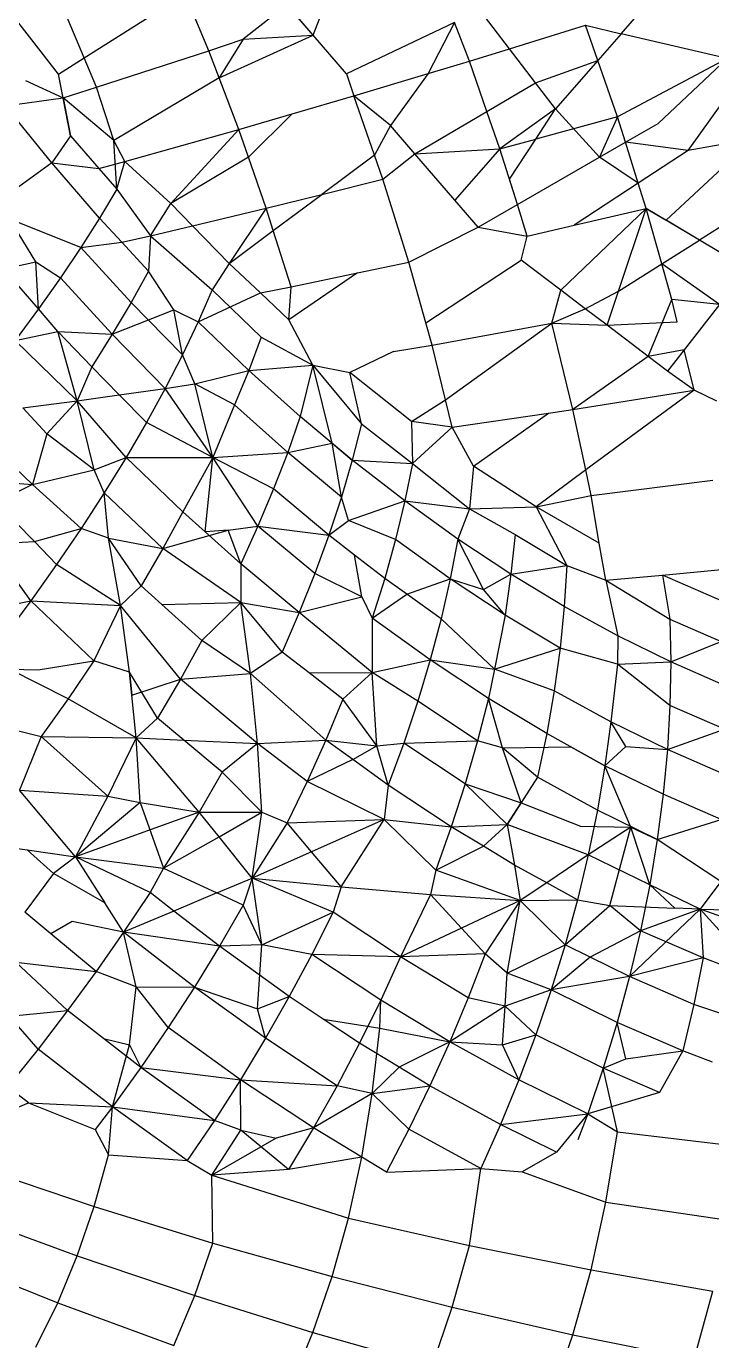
# Model space of a CAD drawing. Header units: inches. Extents: x 17 to 4615, y 5 to 3256.
# Drawn here: x 3234.634 to 3235.395, y 2580.085 to 2581.546 of the extents above; entities that cross this region are included whole.
import ezdxf

# ---------------------------------------------------------------- set-up
doc = ezdxf.new("R2010")
doc.units = ezdxf.units.IN
doc.header["$MEASUREMENT"] = 0

msp = doc.modelspace()

# ---------------------------------------------------------------- linework, layer by layer
for p, q in [((3234.9521, 2581.5366), (3234.9027, 2581.5942)), ((3234.6978, 2581.5112), (3234.8099, 2581.5824)), ((3234.8362, 2581.5192), (3234.8099, 2581.5824)), ((3235.2943, 2581.5382), (3235.3299, 2581.579)), ((3234.6693, 2581.4931), (3234.61, 2581.5696)), ((3234.6978, 2581.5112), (3234.6771, 2581.5607)), ((3234.9233, 2581.5702), (3234.8746, 2581.5321)), ((3234.9521, 2581.5366), (3234.9233, 2581.5702)), ((3234.9521, 2581.5366), (3234.962, 2581.5613)), ((3235.1705, 2581.5214), (3235.1342, 2581.5689)), ((3235.1092, 2581.5507), (3234.9891, 2581.4935)), ((3235.1092, 2581.5507), (3235.0799, 2581.4938)), ((3235.1258, 2581.5075), (3235.1092, 2581.5507)), ((3235.1705, 2581.5214), (3235.2548, 2581.5476)), ((3235.2684, 2581.5085), (3235.2548, 2581.5476)), ((3235.2548, 2581.5476), (3235.2943, 2581.5382)), ((3234.8362, 2581.5192), (3234.8746, 2581.5321)), ((3234.8477, 2581.4892), (3234.9521, 2581.5366)), ((3234.8746, 2581.5321), (3234.8477, 2581.4892)), ((3234.8746, 2581.5321), (3234.9521, 2581.5366)), ((3234.9891, 2581.4935), (3234.9521, 2581.5366)), ((3235.2943, 2581.5382), (3235.2684, 2581.5085)), ((3235.412, 2581.5105), (3235.2943, 2581.5382)), ((3234.7114, 2581.4786), (3234.8362, 2581.5192)), ((3234.8477, 2581.4892), (3234.8362, 2581.5192)), ((3235.1258, 2581.5075), (3235.1705, 2581.5214)), ((3235.1993, 2581.4837), (3235.1705, 2581.5214)), ((3234.6693, 2581.4931), (3234.6978, 2581.5112)), ((3234.7114, 2581.4786), (3234.6978, 2581.5112)), ((3235.0799, 2581.4938), (3235.1258, 2581.5075)), ((3235.1452, 2581.4518), (3235.1258, 2581.5075)), ((3235.1993, 2581.4837), (3235.2684, 2581.5085)), ((3235.2684, 2581.5085), (3235.2215, 2581.4547)), ((3235.2903, 2581.4457), (3235.2684, 2581.5085)), ((3235.412, 2581.5105), (3235.2903, 2581.4457)), ((3235.3353, 2581.4384), (3235.412, 2581.5105)), ((3234.6328, 2581.4861), (3234.6744, 2581.4668)), ((3234.6827, 2581.4246), (3234.6693, 2581.4931)), ((3234.6744, 2581.4668), (3234.6693, 2581.4931)), ((3234.8477, 2581.4892), (3234.7306, 2581.4196)), ((3234.8696, 2581.4318), (3234.8477, 2581.4892)), ((3234.9891, 2581.4935), (3234.9973, 2581.469)), ((3234.9973, 2581.469), (3235.0799, 2581.4938)), ((3235.0799, 2581.4938), (3235.0383, 2581.4361)), ((3234.6744, 2581.4668), (3234.7114, 2581.4786)), ((3234.7306, 2581.4196), (3234.7114, 2581.4786)), ((3235.1452, 2581.4518), (3235.1993, 2581.4837)), ((3235.2215, 2581.4547), (3235.1993, 2581.4837)), ((3235.3687, 2581.4085), (3235.4213, 2581.4818)), ((3234.6104, 2581.4581), (3234.6744, 2581.4668)), ((3234.662, 2581.3946), (3234.6104, 2581.4581)), ((3234.7306, 2581.4196), (3234.6744, 2581.4668)), ((3234.6744, 2581.4668), (3234.6827, 2581.4246)), ((3234.929, 2581.4491), (3234.9973, 2581.469)), ((3235.0202, 2581.4031), (3234.9973, 2581.469)), ((3235.0383, 2581.4361), (3234.9973, 2581.469)), ((3234.8696, 2581.4318), (3234.929, 2581.4491)), ((3234.929, 2581.4491), (3234.8804, 2581.4009)), ((3235.0653, 2581.4047), (3235.1452, 2581.4518)), ((3235.1596, 2581.4103), (3235.1452, 2581.4518)), ((3235.2215, 2581.4547), (3235.1596, 2581.4103)), ((3235.1995, 2581.4211), (3235.2215, 2581.4547)), ((3235.2903, 2581.4457), (3235.1995, 2581.4211)), ((3235.2704, 2581.4009), (3235.2215, 2581.4547)), ((3235.2903, 2581.4457), (3235.2704, 2581.4009)), ((3235.2991, 2581.4175), (3235.2903, 2581.4457)), ((3234.7429, 2581.3961), (3234.8696, 2581.4318)), ((3234.8696, 2581.4318), (3234.794, 2581.3494)), ((3234.8804, 2581.4009), (3234.8696, 2581.4318)), ((3235.0383, 2581.4361), (3235.0202, 2581.4031)), ((3235.0653, 2581.4047), (3235.0383, 2581.4361)), ((3235.2991, 2581.4175), (3235.3353, 2581.4384)), ((3234.6827, 2581.4246), (3234.662, 2581.3946)), ((3234.6827, 2581.4246), (3234.7141, 2581.3883)), ((3234.734, 2581.3652), (3234.7306, 2581.4196)), ((3234.7429, 2581.3961), (3234.7306, 2581.4196)), ((3235.1596, 2581.4103), (3235.1995, 2581.4211)), ((3235.1703, 2581.3764), (3235.1995, 2581.4211)), ((3235.2704, 2581.4009), (3235.2991, 2581.4175)), ((3235.3134, 2581.3722), (3235.2991, 2581.4175)), ((3235.3687, 2581.4085), (3235.2991, 2581.4175)), ((3235.3443, 2581.3308), (3235.4411, 2581.4211)), ((3235.4411, 2581.4211), (3235.3687, 2581.4085)), ((3234.8804, 2581.4009), (3234.794, 2581.3494)), ((3234.9001, 2581.3442), (3234.8804, 2581.4009)), ((3235.0202, 2581.4031), (3234.9619, 2581.3596)), ((3235.0295, 2581.3765), (3235.0202, 2581.4031)), ((3235.0295, 2581.3765), (3235.0653, 2581.4047)), ((3235.0653, 2581.4047), (3235.1596, 2581.4103)), ((3235.1097, 2581.353), (3235.0653, 2581.4047)), ((3235.1596, 2581.4103), (3235.1097, 2581.353)), ((3235.1791, 2581.3482), (3235.1596, 2581.4103)), ((3235.1791, 2581.3482), (3235.2704, 2581.4009)), ((3235.3134, 2581.3722), (3235.2704, 2581.4009)), ((3235.3687, 2581.4085), (3235.3134, 2581.3722)), ((3234.662, 2581.3946), (3234.6172, 2581.362)), ((3234.7149, 2581.3333), (3234.662, 2581.3946)), ((3234.662, 2581.3946), (3234.7141, 2581.3883)), ((3234.7141, 2581.3883), (3234.7429, 2581.3961)), ((3234.7141, 2581.3883), (3234.734, 2581.3652)), ((3234.734, 2581.3652), (3234.7429, 2581.3961)), ((3234.794, 2581.3494), (3234.7429, 2581.3961)), ((3234.9619, 2581.3596), (3235.0295, 2581.3765)), ((3235.0585, 2581.2841), (3235.0295, 2581.3765)), ((3235.1791, 2581.3482), (3235.1703, 2581.3764)), ((3235.3134, 2581.3722), (3235.2422, 2581.3253)), ((3235.3222, 2581.344), (3235.3134, 2581.3722)), ((3234.734, 2581.3652), (3234.7149, 2581.3333)), ((3234.734, 2581.3652), (3234.7716, 2581.3136)), ((3234.9001, 2581.3442), (3234.9619, 2581.3596)), ((3234.9079, 2581.3194), (3234.9619, 2581.3596)), ((3235.1354, 2581.323), (3235.1097, 2581.353)), ((3234.7716, 2581.3136), (3234.794, 2581.3494)), ((3234.8181, 2581.3246), (3234.794, 2581.3494)), ((3234.8181, 2581.3246), (3234.9001, 2581.3442)), ((3234.9001, 2581.3442), (3234.8589, 2581.2828)), ((3234.9079, 2581.3194), (3234.9001, 2581.3442)), ((3235.1354, 2581.323), (3235.1791, 2581.3482)), ((3235.1901, 2581.3132), (3235.1791, 2581.3482)), ((3235.3222, 2581.344), (3235.2273, 2581.2531)), ((3235.2422, 2581.3253), (3235.3222, 2581.344)), ((3235.2915, 2581.2521), (3235.3222, 2581.344)), ((3235.3395, 2581.2824), (3235.3222, 2581.344)), ((3235.3222, 2581.344), (3235.3443, 2581.3308)), ((3235.3813, 2581.3087), (3235.3222, 2581.344)), ((3234.6442, 2581.2845), (3234.6152, 2581.3319)), ((3234.694, 2581.3004), (3234.6152, 2581.3319)), ((3234.7149, 2581.3333), (3234.694, 2581.3004)), ((3234.7397, 2581.3063), (3234.7149, 2581.3333)), ((3234.7716, 2581.3136), (3234.8181, 2581.3246)), ((3234.8589, 2581.2828), (3234.8181, 2581.3246)), ((3235.1901, 2581.3132), (3235.2422, 2581.3253)), ((3235.3813, 2581.3087), (3235.3443, 2581.3308)), ((3235.4238, 2581.3355), (3235.3813, 2581.3087)), ((3234.7397, 2581.3063), (3234.7716, 2581.3136)), ((3234.7716, 2581.3136), (3234.7691, 2581.2743)), ((3234.7716, 2581.3136), (3234.84, 2581.2533)), ((3234.8589, 2581.2828), (3234.9079, 2581.3194)), ((3234.9276, 2581.2567), (3234.9079, 2581.3194)), ((3235.0585, 2581.2841), (3235.1354, 2581.323)), ((3235.1354, 2581.323), (3235.1901, 2581.3132)), ((3235.1833, 2581.2866), (3235.1901, 2581.3132)), ((3235.3395, 2581.2824), (3235.3813, 2581.3087)), ((3235.4318, 2581.2786), (3235.3813, 2581.3087)), ((3234.694, 2581.3004), (3234.6715, 2581.2667)), ((3234.694, 2581.3004), (3234.7397, 2581.3063)), ((3234.7499, 2581.2395), (3234.694, 2581.3004)), ((3234.7691, 2581.2743), (3234.7397, 2581.3063)), ((3234.6087, 2581.2769), (3234.6442, 2581.2845)), ((3234.6442, 2581.2845), (3234.6715, 2581.2667)), ((3234.6472, 2581.2322), (3234.6442, 2581.2845)), ((3234.8589, 2581.2828), (3234.84, 2581.2533)), ((3234.8936, 2581.25), (3234.8589, 2581.2828)), ((3235.0016, 2581.2722), (3235.0585, 2581.2841)), ((3235.0773, 2581.2169), (3235.0585, 2581.2841)), ((3235.0773, 2581.2169), (3235.1833, 2581.2866)), ((3235.2273, 2581.2531), (3235.1833, 2581.2866)), ((3235.2915, 2581.2521), (3235.3395, 2581.2824)), ((3235.3506, 2581.2426), (3235.3395, 2581.2824)), ((3235.4037, 2581.2371), (3235.3395, 2581.2824)), ((3234.6472, 2581.2322), (3234.6087, 2581.2769)), ((3234.6715, 2581.2667), (3234.6472, 2581.2322)), ((3234.729, 2581.204), (3234.6715, 2581.2667)), ((3234.7691, 2581.2743), (3234.7499, 2581.2395)), ((3234.7976, 2581.2311), (3234.7691, 2581.2743)), ((3235.0016, 2581.2722), (3234.9253, 2581.2201)), ((3234.9276, 2581.2567), (3235.0016, 2581.2722)), ((3234.84, 2581.2533), (3234.8244, 2581.2177)), ((3234.84, 2581.2533), (3234.8945, 2581.201)), ((3234.8936, 2581.25), (3234.9276, 2581.2567)), ((3234.9253, 2581.2201), (3234.9276, 2581.2567)), ((3235.2172, 2581.2165), (3235.2273, 2581.2531)), ((3235.2545, 2581.2324), (3235.2273, 2581.2531)), ((3235.2545, 2581.2324), (3235.2915, 2581.2521)), ((3235.2788, 2581.214), (3235.2915, 2581.2521)), ((3234.7499, 2581.2395), (3234.729, 2581.204)), ((3234.807, 2581.1812), (3234.7499, 2581.2395)), ((3234.8244, 2581.2177), (3234.8936, 2581.25)), ((3234.9253, 2581.2201), (3234.8936, 2581.25)), ((3235.3243, 2581.1793), (3235.3506, 2581.2426)), ((3235.4037, 2581.2371), (3235.3506, 2581.2426)), ((3235.3567, 2581.2179), (3235.3506, 2581.2426)), ((3235.4037, 2581.2371), (3235.3644, 2581.1867)), ((3234.6472, 2581.2322), (3234.6213, 2581.197)), ((3234.6685, 2581.2072), (3234.6472, 2581.2322)), ((3234.729, 2581.204), (3234.7976, 2581.2311)), ((3234.7976, 2581.2311), (3234.8244, 2581.2177)), ((3234.807, 2581.1812), (3234.7976, 2581.2311)), ((3235.2172, 2581.2165), (3235.2545, 2581.2324)), ((3235.2788, 2581.214), (3235.2545, 2581.2324)), ((3234.6213, 2581.197), (3234.6685, 2581.2072)), ((3234.6901, 2581.1301), (3234.6685, 2581.2072)), ((3234.6685, 2581.2072), (3234.729, 2581.204)), ((3234.7065, 2581.1677), (3234.6685, 2581.2072)), ((3234.8244, 2581.2177), (3234.807, 2581.1812)), ((3234.8807, 2581.1637), (3234.8244, 2581.2177)), ((3234.952, 2581.1696), (3234.9253, 2581.2201)), ((3235.0843, 2581.1921), (3235.0773, 2581.2169)), ((3235.0843, 2581.1921), (3235.2172, 2581.2165)), ((3235.0993, 2581.131), (3235.2172, 2581.2165)), ((3235.2408, 2581.1203), (3235.2172, 2581.2165)), ((3235.2172, 2581.2165), (3235.2788, 2581.214)), ((3235.2788, 2581.214), (3235.3567, 2581.2179)), ((3235.3243, 2581.1793), (3235.2788, 2581.214)), ((3234.6901, 2581.1301), (3234.6213, 2581.197)), ((3234.729, 2581.204), (3234.7065, 2581.1677)), ((3234.7878, 2581.1439), (3234.729, 2581.204)), ((3234.8945, 2581.201), (3234.8807, 2581.1637)), ((3234.8945, 2581.201), (3234.952, 2581.1696)), ((3235.0414, 2581.1848), (3235.0843, 2581.1921)), ((3235.0993, 2581.131), (3235.0843, 2581.1921)), ((3234.807, 2581.1812), (3234.7878, 2581.1439)), ((3234.8206, 2581.1489), (3234.807, 2581.1812)), ((3235.0414, 2581.1848), (3234.9929, 2581.1614)), ((3235.3243, 2581.1793), (3235.2408, 2581.1203)), ((3235.3644, 2581.1867), (3235.3243, 2581.1793)), ((3235.3458, 2581.163), (3235.3243, 2581.1793)), ((3235.3644, 2581.1867), (3235.3458, 2581.163)), ((3235.3754, 2581.1419), (3235.3644, 2581.1867)), ((3234.7065, 2581.1677), (3234.6901, 2581.1301)), ((3234.7366, 2581.1368), (3234.7065, 2581.1677)), ((3234.8206, 2581.1489), (3234.8807, 2581.1637)), ((3234.8807, 2581.1637), (3234.865, 2581.1255)), ((3234.8807, 2581.1637), (3234.952, 2581.1696)), ((3234.9378, 2581.1125), (3234.8807, 2581.1637)), ((3234.952, 2581.1696), (3234.9378, 2581.1125)), ((3234.9733, 2581.0829), (3234.952, 2581.1696)), ((3234.952, 2581.1696), (3235.0058, 2581.1045)), ((3234.952, 2581.1696), (3234.9929, 2581.1614)), ((3235.3754, 2581.1419), (3235.3458, 2581.163)), ((3234.7878, 2581.1439), (3234.8206, 2581.1489)), ((3234.8406, 2581.0672), (3234.8206, 2581.1489)), ((3234.865, 2581.1255), (3234.8206, 2581.1489)), ((3235.0614, 2581.1071), (3234.9929, 2581.1614)), ((3235.0058, 2581.1045), (3234.9929, 2581.1614)), ((3234.6901, 2581.1301), (3234.7366, 2581.1368)), ((3234.7366, 2581.1368), (3234.7878, 2581.1439)), ((3234.7669, 2581.1058), (3234.7366, 2581.1368)), ((3234.7878, 2581.1439), (3234.7669, 2581.1058)), ((3234.8406, 2581.0672), (3234.7878, 2581.1439)), ((3235.2408, 2581.1203), (3235.3754, 2581.1419)), ((3235.3754, 2581.1419), (3235.255, 2581.0532)), ((3235.4005, 2581.1297), (3235.3754, 2581.1419)), ((3234.6297, 2581.1223), (3234.6901, 2581.1301)), ((3234.6564, 2581.0932), (3234.6297, 2581.1223)), ((3234.6901, 2581.1301), (3234.6564, 2581.0932)), ((3234.7088, 2581.0535), (3234.6901, 2581.1301)), ((3234.7443, 2581.0672), (3234.6901, 2581.1301)), ((3234.865, 2581.1255), (3234.8406, 2581.0672)), ((3234.9239, 2581.0727), (3234.865, 2581.1255)), ((3235.0614, 2581.1071), (3235.0993, 2581.131)), ((3235.1068, 2581.1006), (3235.0993, 2581.131)), ((3235.2136, 2581.1163), (3235.2408, 2581.1203)), ((3235.255, 2581.0532), (3235.2408, 2581.1203)), ((3234.6404, 2581.0372), (3234.5606, 2581.1133)), ((3234.7669, 2581.1058), (3234.7443, 2581.0672)), ((3234.8406, 2581.0672), (3234.7669, 2581.1058)), ((3234.9378, 2581.1125), (3234.9239, 2581.0727)), ((3234.9956, 2581.0641), (3234.9378, 2581.1125)), ((3235.0058, 2581.1045), (3234.9956, 2581.0641)), ((3235.0058, 2581.1045), (3235.0624, 2581.0605)), ((3235.0614, 2581.1071), (3235.0624, 2581.0605)), ((3235.1068, 2581.1006), (3235.0614, 2581.1071)), ((3235.1068, 2581.1006), (3235.2136, 2581.1163)), ((3235.1305, 2581.0573), (3235.2136, 2581.1163)), ((3234.6564, 2581.0932), (3234.6404, 2581.0372)), ((3234.7088, 2581.0535), (3234.6564, 2581.0932)), ((3235.0624, 2581.0605), (3235.1068, 2581.1006)), ((3235.1305, 2581.0573), (3235.1068, 2581.1006)), ((3234.9239, 2581.0727), (3234.9733, 2581.0829)), ((3234.9733, 2581.0829), (3234.9956, 2581.0641)), ((3234.9836, 2581.0228), (3234.9733, 2581.0829)), ((3234.7088, 2581.0535), (3234.7443, 2581.0672)), ((3234.7443, 2581.0672), (3234.7202, 2581.0279)), ((3234.8076, 2581.0065), (3234.7443, 2581.0672)), ((3234.7443, 2581.0672), (3234.8406, 2581.0672)), ((3234.8406, 2581.0672), (3234.8076, 2581.0065)), ((3234.8321, 2580.9845), (3234.8406, 2581.0672)), ((3234.8406, 2581.0672), (3234.9239, 2581.0727)), ((3234.9083, 2581.0321), (3234.8406, 2581.0672)), ((3234.8909, 2580.9908), (3234.8406, 2581.0672)), ((3234.9239, 2581.0727), (3234.9083, 2581.0321)), ((3234.9836, 2581.0228), (3234.9239, 2581.0727)), ((3234.9956, 2581.0641), (3234.9836, 2581.0228)), ((3235.054, 2581.0187), (3234.9956, 2581.0641)), ((3234.9956, 2581.0641), (3235.0624, 2581.0605)), ((3235.0624, 2581.0605), (3235.054, 2581.0187)), ((3235.0624, 2581.0605), (3235.1259, 2581.0099)), ((3234.6404, 2581.0372), (3234.7088, 2581.0535)), ((3234.7202, 2581.0279), (3234.7088, 2581.0535)), ((3235.1305, 2581.0573), (3235.1259, 2581.0099)), ((3235.2001, 2581.0122), (3235.1305, 2581.0573)), ((3235.255, 2581.0532), (3235.2001, 2581.0122)), ((3235.2609, 2581.0249), (3235.255, 2581.0532)), ((3234.5782, 2581.0418), (3234.6404, 2581.0372)), ((3234.6404, 2581.0372), (3234.6002, 2581.0167)), ((3234.6944, 2580.9882), (3234.6404, 2581.0372)), ((3234.9083, 2581.0321), (3234.8909, 2580.9908)), ((3234.9697, 2580.9807), (3234.9083, 2581.0321)), ((3235.2609, 2581.0249), (3235.3964, 2581.042)), ((3234.6425, 2580.9735), (3234.6002, 2581.0167)), ((3234.7202, 2581.0279), (3234.6944, 2580.9882)), ((3234.7851, 2580.9657), (3234.7202, 2581.0279)), ((3234.7249, 2580.9775), (3234.7202, 2581.0279)), ((3234.9836, 2581.0228), (3234.9697, 2580.9807)), ((3234.9914, 2580.997), (3234.9836, 2581.0228)), ((3234.9914, 2580.997), (3235.054, 2581.0187)), ((3235.054, 2581.0187), (3235.0438, 2580.976)), ((3235.1128, 2580.9764), (3235.054, 2581.0187)), ((3235.054, 2581.0187), (3235.1259, 2581.0099)), ((3235.2001, 2581.0122), (3235.2609, 2581.0249)), ((3235.2698, 2580.9719), (3235.2609, 2581.0249)), ((3234.8076, 2581.0065), (3234.7851, 2580.9657)), ((3234.8321, 2580.9845), (3234.8076, 2581.0065)), ((3235.1259, 2581.0099), (3235.1128, 2580.9764)), ((3235.1259, 2581.0099), (3235.2001, 2581.0122)), ((3235.1259, 2581.0099), (3235.1766, 2580.9816)), ((3235.2698, 2580.9719), (3235.2001, 2581.0122)), ((3235.2001, 2581.0122), (3235.234, 2580.9468)), ((3234.6425, 2580.9735), (3234.6944, 2580.9882)), ((3234.6944, 2580.9882), (3234.6672, 2580.9481)), ((3234.7249, 2580.9775), (3234.6944, 2580.9882)), ((3234.8577, 2580.9862), (3234.8909, 2580.9908)), ((3234.8909, 2580.9908), (3234.8718, 2580.9489)), ((3234.9541, 2580.9379), (3234.8909, 2580.9908)), ((3234.8909, 2580.9908), (3234.9697, 2580.9807)), ((3234.9697, 2580.9807), (3234.9914, 2580.997)), ((3235.0438, 2580.976), (3234.9914, 2580.997)), ((3234.5931, 2580.971), (3234.6425, 2580.9735)), ((3234.6672, 2580.9481), (3234.6425, 2580.9735)), ((3234.738, 2580.9024), (3234.7249, 2580.9775)), ((3234.7249, 2580.9775), (3234.7851, 2580.9657)), ((3234.761, 2580.9244), (3234.7249, 2580.9775)), ((3234.7851, 2580.9657), (3234.8577, 2580.9862)), ((3234.8577, 2580.9862), (3234.8321, 2580.9845)), ((3234.8718, 2580.9489), (3234.8321, 2580.9845)), ((3234.8718, 2580.9489), (3234.8577, 2580.9862)), ((3234.9697, 2580.9807), (3234.9541, 2580.9379)), ((3234.9981, 2580.9586), (3234.9697, 2580.9807)), ((3235.0438, 2580.976), (3235.0318, 2580.9325)), ((3235.1045, 2580.9323), (3235.0438, 2580.976)), ((3235.1128, 2580.9764), (3235.1045, 2580.9323)), ((3235.1719, 2580.9372), (3235.1128, 2580.9764)), ((3235.1416, 2580.9201), (3235.1128, 2580.9764)), ((3235.1766, 2580.9816), (3235.1719, 2580.9372)), ((3235.1766, 2580.9816), (3235.234, 2580.9468)), ((3234.6386, 2580.9078), (3234.5931, 2580.971)), ((3234.7851, 2580.9657), (3234.761, 2580.9244)), ((3234.8717, 2580.906), (3234.7851, 2580.9657)), ((3235.0318, 2580.9325), (3234.9981, 2580.9586)), ((3235.0063, 2580.912), (3234.9981, 2580.9586)), ((3235.2774, 2580.9305), (3235.2698, 2580.9719)), ((3234.6672, 2580.9481), (3234.6386, 2580.9078)), ((3234.738, 2580.9024), (3234.6672, 2580.9481)), ((3234.8718, 2580.9489), (3234.8717, 2580.906)), ((3234.9367, 2580.8946), (3234.8718, 2580.9489)), ((3235.1719, 2580.9372), (3235.234, 2580.9468)), ((3235.234, 2580.9468), (3235.2312, 2580.9013)), ((3235.234, 2580.9468), (3235.2774, 2580.9305)), ((3234.9541, 2580.9379), (3234.9367, 2580.8946)), ((3235.0063, 2580.912), (3234.9541, 2580.9379)), ((3235.0318, 2580.9325), (3235.0179, 2580.8883)), ((3235.0561, 2580.915), (3235.0318, 2580.9325)), ((3235.0561, 2580.915), (3235.1045, 2580.9323)), ((3235.1045, 2580.9323), (3235.0943, 2580.8875)), ((3235.1654, 2580.8919), (3235.1045, 2580.9323)), ((3235.1045, 2580.9323), (3235.1416, 2580.9201)), ((3235.1416, 2580.9201), (3235.1719, 2580.9372)), ((3235.1719, 2580.9372), (3235.1654, 2580.8919)), ((3235.2312, 2580.9013), (3235.1719, 2580.9372)), ((3235.2774, 2580.9305), (3235.3403, 2580.9363)), ((3235.2774, 2580.9305), (3235.2905, 2580.8688)), ((3235.2774, 2580.9305), (3235.3486, 2580.8872)), ((3235.3403, 2580.9363), (3235.4137, 2580.9431)), ((3235.4085, 2580.9067), (3235.3403, 2580.9363)), ((3235.3403, 2580.9363), (3235.3486, 2580.8872)), ((3234.761, 2580.9244), (3234.738, 2580.9024)), ((3234.7841, 2580.9036), (3234.761, 2580.9244)), ((3235.0179, 2580.8883), (3235.0561, 2580.915)), ((3235.0943, 2580.8875), (3235.0561, 2580.915)), ((3235.1654, 2580.8919), (3235.1416, 2580.9201)), ((3234.6054, 2580.901), (3234.6386, 2580.9078)), ((3234.6386, 2580.9078), (3234.6086, 2580.8674)), ((3234.7084, 2580.8409), (3234.6386, 2580.9078)), ((3234.6386, 2580.9078), (3234.738, 2580.9024)), ((3234.738, 2580.9024), (3234.7084, 2580.8409)), ((3234.7483, 2580.8282), (3234.738, 2580.9024)), ((3234.8047, 2580.8207), (3234.738, 2580.9024)), ((3234.7841, 2580.9036), (3234.8717, 2580.906)), ((3234.8286, 2580.8637), (3234.7841, 2580.9036)), ((3234.8717, 2580.906), (3234.8286, 2580.8637)), ((3234.9177, 2580.8507), (3234.8717, 2580.906)), ((3234.8717, 2580.906), (3234.9367, 2580.8946)), ((3234.8826, 2580.827), (3234.8717, 2580.906)), ((3234.9367, 2580.8946), (3235.0063, 2580.912)), ((3235.0063, 2580.912), (3235.0179, 2580.8883)), ((3235.2312, 2580.9013), (3235.2265, 2580.8549)), ((3235.2905, 2580.8688), (3235.2312, 2580.9013)), ((3234.9367, 2580.8946), (3234.9177, 2580.8507)), ((3235.0179, 2580.8281), (3234.9367, 2580.8946)), ((3235.0179, 2580.8883), (3235.0179, 2580.8281)), ((3235.0823, 2580.842), (3235.0179, 2580.8883)), ((3235.0943, 2580.8875), (3235.0823, 2580.842)), ((3235.1538, 2580.8316), (3235.0943, 2580.8875)), ((3235.1654, 2580.8919), (3235.1538, 2580.8316)), ((3235.2265, 2580.8549), (3235.1654, 2580.8919)), ((3235.3486, 2580.8872), (3235.3496, 2580.8397)), ((3235.3486, 2580.8872), (3235.4056, 2580.8624)), ((3234.8286, 2580.8637), (3234.8047, 2580.8207)), ((3234.8826, 2580.827), (3234.8286, 2580.8637)), ((3235.2905, 2580.8688), (3235.2903, 2580.8374)), ((3235.3496, 2580.8397), (3235.2905, 2580.8688)), ((3235.3496, 2580.8397), (3235.4056, 2580.8624)), ((3234.9177, 2580.8507), (3234.8826, 2580.827)), ((3234.9476, 2580.8275), (3234.9177, 2580.8507)), ((3235.0179, 2580.8281), (3235.0823, 2580.842)), ((3235.0823, 2580.842), (3235.0685, 2580.796)), ((3235.1469, 2580.7992), (3235.0823, 2580.842)), ((3235.0823, 2580.842), (3235.1538, 2580.8316)), ((3235.1538, 2580.8316), (3235.2265, 2580.8549)), ((3235.2265, 2580.8549), (3235.22, 2580.8078)), ((3235.2903, 2580.8374), (3235.2265, 2580.8549)), ((3234.6149, 2580.8318), (3234.6466, 2580.831)), ((3234.68, 2580.7989), (3234.6149, 2580.8318)), ((3234.6466, 2580.831), (3234.7084, 2580.8409)), ((3234.7084, 2580.8409), (3234.68, 2580.7989)), ((3234.7483, 2580.8282), (3234.7084, 2580.8409)), ((3234.7556, 2580.7552), (3234.7483, 2580.8282)), ((3234.7483, 2580.8282), (3234.7508, 2580.8029)), ((3234.7793, 2580.7774), (3234.7483, 2580.8282)), ((3234.8047, 2580.8207), (3234.8826, 2580.827)), ((3234.8905, 2580.7492), (3234.8826, 2580.827)), ((3234.9661, 2580.7528), (3234.8826, 2580.827)), ((3234.9476, 2580.8275), (3235.0179, 2580.8281)), ((3234.9851, 2580.7983), (3234.9476, 2580.8275)), ((3235.0179, 2580.8281), (3234.9851, 2580.7983)), ((3235.0685, 2580.796), (3235.0179, 2580.8281)), ((3235.0228, 2580.7465), (3235.0179, 2580.8281)), ((3235.1538, 2580.8316), (3235.1469, 2580.7992)), ((3235.22, 2580.8078), (3235.1538, 2580.8316)), ((3235.2903, 2580.8374), (3235.283, 2580.7732)), ((3235.2903, 2580.8374), (3235.3496, 2580.8397)), ((3235.3486, 2580.7914), (3235.2903, 2580.8374)), ((3235.3496, 2580.8397), (3235.3486, 2580.7914)), ((3235.4084, 2580.8141), (3235.3496, 2580.8397)), ((3234.7508, 2580.8029), (3234.8047, 2580.8207)), ((3234.8047, 2580.8207), (3234.7793, 2580.7774)), ((3234.8905, 2580.7492), (3234.8047, 2580.8207)), ((3234.68, 2580.7989), (3234.6502, 2580.7569)), ((3234.7556, 2580.7552), (3234.68, 2580.7989)), ((3234.9851, 2580.7983), (3234.9661, 2580.7528)), ((3235.0228, 2580.7465), (3234.9851, 2580.7983)), ((3235.1469, 2580.7992), (3235.1349, 2580.752)), ((3235.2117, 2580.76), (3235.1469, 2580.7992)), ((3235.1626, 2580.7444), (3235.1469, 2580.7992)), ((3235.22, 2580.8078), (3235.2117, 2580.76)), ((3235.283, 2580.7732), (3235.22, 2580.8078)), ((3235.0685, 2580.796), (3235.053, 2580.7495)), ((3235.1349, 2580.752), (3235.0685, 2580.796)), ((3235.3486, 2580.7914), (3235.3458, 2580.7423)), ((3235.4093, 2580.765), (3235.3486, 2580.7914)), ((3234.7793, 2580.7774), (3234.7556, 2580.7552)), ((3234.8086, 2580.7529), (3234.7793, 2580.7774)), ((3235.283, 2580.7732), (3235.2764, 2580.7244)), ((3235.3458, 2580.7423), (3235.283, 2580.7732)), ((3235.2995, 2580.7458), (3235.283, 2580.7732)), ((3234.6218, 2580.7638), (3234.6502, 2580.7569)), ((3234.6502, 2580.7569), (3234.6259, 2580.6971)), ((3234.7241, 2580.6906), (3234.6502, 2580.7569)), ((3234.6502, 2580.7569), (3234.7556, 2580.7552)), ((3234.7556, 2580.7552), (3234.7241, 2580.6906)), ((3234.76, 2580.6836), (3234.7556, 2580.7552)), ((3234.8257, 2580.6727), (3234.7556, 2580.7552)), ((3234.7556, 2580.7552), (3234.8086, 2580.7529)), ((3235.2117, 2580.76), (3235.2015, 2580.7116)), ((3235.2764, 2580.7244), (3235.2117, 2580.76)), ((3235.3458, 2580.7423), (3235.4093, 2580.765)), ((3234.8086, 2580.7529), (3234.8905, 2580.7492)), ((3234.851, 2580.7173), (3234.8086, 2580.7529)), ((3234.8905, 2580.7492), (3234.851, 2580.7173)), ((3234.8905, 2580.7492), (3234.9661, 2580.7528)), ((3234.8952, 2580.6728), (3234.8905, 2580.7492)), ((3234.9456, 2580.707), (3234.8905, 2580.7492)), ((3234.9661, 2580.7528), (3234.9456, 2580.707)), ((3234.9962, 2580.7311), (3234.9661, 2580.7528)), ((3234.9661, 2580.7528), (3235.0228, 2580.7465)), ((3234.9962, 2580.7311), (3235.0228, 2580.7465)), ((3235.0228, 2580.7465), (3235.053, 2580.7495)), ((3235.0357, 2580.7027), (3235.0228, 2580.7465)), ((3235.053, 2580.7495), (3235.0357, 2580.7027)), ((3235.053, 2580.7495), (3235.1349, 2580.752)), ((3235.1212, 2580.7043), (3235.053, 2580.7495)), ((3235.1349, 2580.752), (3235.1212, 2580.7043)), ((3235.1626, 2580.7444), (3235.1349, 2580.752)), ((3235.1626, 2580.7444), (3235.2386, 2580.7452)), ((3235.1833, 2580.6832), (3235.1626, 2580.7444)), ((3235.2015, 2580.7116), (3235.1626, 2580.7444)), ((3235.2386, 2580.7452), (3235.2764, 2580.7244)), ((3235.2764, 2580.7244), (3235.2995, 2580.7458)), ((3235.2995, 2580.7458), (3235.3458, 2580.7423)), ((3235.3458, 2580.7423), (3235.3411, 2580.6926)), ((3235.4083, 2580.7151), (3235.3458, 2580.7423)), ((3234.9962, 2580.7311), (3234.9456, 2580.707)), ((3235.0357, 2580.7027), (3234.9962, 2580.7311)), ((3235.2764, 2580.7244), (3235.2681, 2580.6751)), ((3235.3411, 2580.6926), (3235.2764, 2580.7244)), ((3235.3051, 2580.6559), (3235.2764, 2580.7244)), ((3234.851, 2580.7173), (3234.8257, 2580.6727)), ((3234.8952, 2580.6728), (3234.851, 2580.7173)), ((3235.2015, 2580.7116), (3235.1678, 2580.6589)), ((3235.2681, 2580.6751), (3235.2015, 2580.7116)), ((3234.6881, 2580.6231), (3234.6259, 2580.6971)), ((3234.6259, 2580.6971), (3234.7241, 2580.6906)), ((3234.9456, 2580.707), (3234.9234, 2580.661)), ((3235.0312, 2580.6646), (3234.9456, 2580.707)), ((3235.0357, 2580.7027), (3235.0312, 2580.6646)), ((3235.1057, 2580.6563), (3235.0357, 2580.7027)), ((3235.1212, 2580.7043), (3235.1057, 2580.6563)), ((3235.1678, 2580.6589), (3235.1212, 2580.7043)), ((3235.1212, 2580.7043), (3235.1833, 2580.6832)), ((3234.7241, 2580.6906), (3234.6881, 2580.6231)), ((3234.76, 2580.6836), (3234.6881, 2580.6231)), ((3234.7241, 2580.6906), (3234.76, 2580.6836)), ((3234.76, 2580.6836), (3234.786, 2580.6105)), ((3234.76, 2580.6836), (3234.8257, 2580.6727)), ((3235.1678, 2580.6589), (3235.1833, 2580.6832)), ((3235.1833, 2580.6832), (3235.2493, 2580.6571)), ((3235.3411, 2580.6926), (3235.3345, 2580.6424)), ((3235.4054, 2580.6646), (3235.3411, 2580.6926)), ((3234.8257, 2580.6727), (3234.6881, 2580.6231)), ((3234.8257, 2580.6727), (3234.786, 2580.6105)), ((3234.8257, 2580.6727), (3234.8952, 2580.6728)), ((3234.8476, 2580.6453), (3234.8257, 2580.6727)), ((3234.8476, 2580.6453), (3234.8952, 2580.6728)), ((3234.8844, 2580.5994), (3234.8952, 2580.6728)), ((3234.8952, 2580.6728), (3234.9234, 2580.661)), ((3235.2681, 2580.6751), (3235.2579, 2580.6254)), ((3235.3345, 2580.6424), (3235.2681, 2580.6751)), ((3234.9234, 2580.661), (3234.8844, 2580.5994)), ((3234.9234, 2580.661), (3235.0312, 2580.6646)), ((3234.9505, 2580.6287), (3234.9234, 2580.661)), ((3235.0312, 2580.6646), (3234.9505, 2580.6287)), ((3234.9832, 2580.5896), (3235.0312, 2580.6646)), ((3235.0885, 2580.6082), (3235.0312, 2580.6646)), ((3235.0312, 2580.6646), (3235.1057, 2580.6563)), ((3235.1057, 2580.6563), (3235.0885, 2580.6082)), ((3235.1057, 2580.6563), (3235.1678, 2580.6589)), ((3235.1413, 2580.6348), (3235.1057, 2580.6563)), ((3235.1413, 2580.6348), (3235.1678, 2580.6589)), ((3235.1678, 2580.6589), (3235.1758, 2580.6139)), ((3235.2579, 2580.6254), (3235.1678, 2580.6589)), ((3235.2493, 2580.6571), (3235.3051, 2580.6559)), ((3235.3051, 2580.6559), (3235.2579, 2580.6254)), ((3235.2819, 2580.569), (3235.3051, 2580.6559)), ((3235.3051, 2580.6559), (3235.3345, 2580.6424)), ((3235.3261, 2580.5918), (3235.3051, 2580.6559)), ((3235.3345, 2580.6424), (3235.4054, 2580.6646)), ((3234.5908, 2580.6371), (3234.6343, 2580.6309)), ((3234.786, 2580.6105), (3234.8476, 2580.6453)), ((3234.8844, 2580.5994), (3234.8476, 2580.6453)), ((3235.3345, 2580.6424), (3235.3261, 2580.5918)), ((3235.4052, 2580.5956), (3235.3345, 2580.6424)), ((3234.6343, 2580.6309), (3234.6881, 2580.6231)), ((3234.6638, 2580.6044), (3234.6343, 2580.6309)), ((3234.6881, 2580.6231), (3234.6638, 2580.6044)), ((3234.6881, 2580.6231), (3234.786, 2580.6105)), ((3234.771, 2580.5835), (3234.6881, 2580.6231)), ((3234.6881, 2580.6231), (3234.7207, 2580.5721)), ((3234.9505, 2580.6287), (3234.8844, 2580.5994)), ((3234.9832, 2580.5896), (3234.9505, 2580.6287)), ((3235.0885, 2580.6082), (3235.1413, 2580.6348)), ((3235.1758, 2580.6139), (3235.1413, 2580.6348)), ((3235.2579, 2580.6254), (3235.2118, 2580.5941)), ((3235.2579, 2580.6254), (3235.2459, 2580.5754)), ((3235.3261, 2580.5918), (3235.2579, 2580.6254)), ((3234.786, 2580.6105), (3234.771, 2580.5835)), ((3234.786, 2580.6105), (3234.8453, 2580.5829)), ((3235.0885, 2580.6082), (3235.0825, 2580.5813)), ((3235.1821, 2580.5744), (3235.0885, 2580.6082)), ((3235.1758, 2580.6139), (3235.1821, 2580.5744)), ((3235.2118, 2580.5941), (3235.1758, 2580.6139)), ((3234.6638, 2580.6044), (3234.6319, 2580.5617)), ((3234.7207, 2580.5721), (3234.6638, 2580.6044)), ((3234.8453, 2580.5829), (3234.8844, 2580.5994)), ((3234.8844, 2580.5994), (3234.8746, 2580.5692)), ((3234.8844, 2580.5994), (3234.9832, 2580.5896)), ((3234.9743, 2580.5614), (3234.8844, 2580.5994)), ((3234.8952, 2580.5252), (3234.8844, 2580.5994)), ((3235.2118, 2580.5941), (3235.1821, 2580.5744)), ((3235.2459, 2580.5754), (3235.2118, 2580.5941)), ((3235.4052, 2580.5956), (3235.382, 2580.565)), ((3234.771, 2580.5835), (3234.7416, 2580.5393)), ((3234.7976, 2580.5628), (3234.771, 2580.5835)), ((3234.8453, 2580.5829), (3234.7976, 2580.5628)), ((3234.8746, 2580.5692), (3234.8453, 2580.5829)), ((3234.9832, 2580.5896), (3234.9743, 2580.5614)), ((3234.9832, 2580.5896), (3235.0825, 2580.5813)), ((3235.0825, 2580.5813), (3235.0493, 2580.5118)), ((3235.0825, 2580.5813), (3235.1821, 2580.5744)), ((3235.1171, 2580.5438), (3235.0825, 2580.5813)), ((3235.3261, 2580.5918), (3235.3158, 2580.5409)), ((3235.382, 2580.565), (3235.3261, 2580.5918)), ((3235.3541, 2580.5661), (3235.3261, 2580.5918)), ((3234.7416, 2580.5393), (3234.7207, 2580.5721)), ((3234.8746, 2580.5692), (3234.8481, 2580.5236)), ((3234.8952, 2580.5252), (3234.8746, 2580.5692)), ((3235.1821, 2580.5744), (3235.1171, 2580.5438)), ((3235.1821, 2580.5744), (3235.1432, 2580.5154)), ((3235.1678, 2580.4936), (3235.1821, 2580.5744)), ((3235.1821, 2580.5744), (3235.2459, 2580.5754)), ((3235.2321, 2580.5252), (3235.1821, 2580.5744)), ((3235.2459, 2580.5754), (3235.2321, 2580.5252)), ((3235.2321, 2580.5252), (3235.2819, 2580.569)), ((3235.2459, 2580.5754), (3235.2819, 2580.569)), ((3235.2819, 2580.569), (3235.3541, 2580.5661)), ((3235.3158, 2580.5409), (3235.2819, 2580.569)), ((3235.3038, 2580.49), (3235.382, 2580.565)), ((3235.382, 2580.565), (3235.3158, 2580.5409)), ((3235.382, 2580.565), (3235.3541, 2580.5661)), ((3235.382, 2580.565), (3235.4821, 2580.5625)), ((3235.382, 2580.565), (3235.3854, 2580.5107)), ((3235.4613, 2580.5369), (3235.382, 2580.565)), ((3235.4545, 2580.4846), (3235.382, 2580.565)), ((3234.6609, 2580.5375), (3234.6319, 2580.5617)), ((3234.6843, 2580.551), (3234.6609, 2580.5375)), ((3234.7416, 2580.5393), (3234.6843, 2580.551)), ((3234.7976, 2580.5628), (3234.7416, 2580.5393)), ((3234.8481, 2580.5236), (3234.7976, 2580.5628)), ((3234.8952, 2580.5252), (3234.9743, 2580.5614)), ((3234.9743, 2580.5614), (3234.9508, 2580.5144)), ((3235.0493, 2580.5118), (3234.9743, 2580.5614)), ((3234.7111, 2580.4955), (3234.6609, 2580.5375)), ((3234.7416, 2580.5393), (3234.7111, 2580.4955)), ((3234.8202, 2580.4782), (3234.7416, 2580.5393)), ((3234.7556, 2580.4786), (3234.7416, 2580.5393)), ((3234.8481, 2580.5236), (3234.7416, 2580.5393)), ((3235.1171, 2580.5438), (3235.0493, 2580.5118)), ((3235.1432, 2580.5154), (3235.1171, 2580.5438)), ((3235.3158, 2580.5409), (3235.2598, 2580.5117)), ((3235.3158, 2580.5409), (3235.3038, 2580.49)), ((3235.3854, 2580.5107), (3235.3158, 2580.5409)), ((3234.8481, 2580.5236), (3234.8202, 2580.4782)), ((3234.8952, 2580.5252), (3234.8481, 2580.5236)), ((3234.9257, 2580.4677), (3234.8481, 2580.5236)), ((3234.8905, 2580.4542), (3234.8952, 2580.5252)), ((3234.9508, 2580.5144), (3234.8952, 2580.5252)), ((3235.1678, 2580.4936), (3235.2321, 2580.5252)), ((3235.2321, 2580.5252), (3235.2167, 2580.4751)), ((3235.2598, 2580.5117), (3235.2321, 2580.5252)), ((3234.6794, 2580.4521), (3234.6218, 2580.506)), ((3234.6218, 2580.506), (3234.7111, 2580.4955)), ((3234.9508, 2580.5144), (3234.9257, 2580.4677)), ((3235.0273, 2580.4637), (3234.9508, 2580.5144)), ((3235.0493, 2580.5118), (3234.9508, 2580.5144)), ((3235.0493, 2580.5118), (3235.0273, 2580.4637)), ((3235.1432, 2580.5154), (3235.0493, 2580.5118)), ((3235.1244, 2580.4663), (3235.0493, 2580.5118)), ((3235.1432, 2580.5154), (3235.1244, 2580.4663)), ((3235.1678, 2580.4936), (3235.1432, 2580.5154)), ((3235.2598, 2580.5117), (3235.2167, 2580.4751)), ((3235.3038, 2580.49), (3235.2598, 2580.5117)), ((3235.3854, 2580.5107), (3235.3038, 2580.49)), ((3235.3854, 2580.5107), (3235.3751, 2580.459)), ((3235.4545, 2580.4846), (3235.3854, 2580.5107)), ((3234.7111, 2580.4955), (3234.6794, 2580.4521)), ((3234.7556, 2580.4786), (3234.7111, 2580.4955)), ((3235.1654, 2580.4572), (3235.1678, 2580.4936)), ((3235.2167, 2580.4751), (3235.1678, 2580.4936)), ((3234.7483, 2580.4142), (3234.7556, 2580.4786)), ((3234.791, 2580.4333), (3234.7556, 2580.4786)), ((3234.7556, 2580.4786), (3234.8202, 2580.4782)), ((3234.8202, 2580.4782), (3234.791, 2580.4333)), ((3234.8202, 2580.4782), (3234.8905, 2580.4542)), ((3234.8993, 2580.4213), (3234.8202, 2580.4782)), ((3235.3038, 2580.49), (3235.2167, 2580.4751)), ((3235.3038, 2580.49), (3235.29, 2580.439)), ((3235.3751, 2580.459), (3235.3038, 2580.49)), ((3234.8905, 2580.4542), (3234.9257, 2580.4677)), ((3234.9257, 2580.4677), (3234.8993, 2580.4213)), ((3234.9635, 2580.4426), (3234.9257, 2580.4677)), ((3235.0273, 2580.4637), (3235.0038, 2580.416)), ((3235.0262, 2580.4327), (3235.0273, 2580.4637)), ((3235.104, 2580.4173), (3235.0273, 2580.4637)), ((3235.1244, 2580.4663), (3235.104, 2580.4173)), ((3235.1654, 2580.4572), (3235.1244, 2580.4663)), ((3235.2167, 2580.4751), (3235.1654, 2580.4572)), ((3235.2167, 2580.4751), (3235.1995, 2580.425)), ((3235.29, 2580.439), (3235.2167, 2580.4751)), ((3234.6149, 2580.4458), (3234.6794, 2580.4521)), ((3234.6794, 2580.4521), (3234.6466, 2580.4093)), ((3234.7194, 2580.421), (3234.6794, 2580.4521)), ((3234.8993, 2580.4213), (3234.8905, 2580.4542)), ((3235.1654, 2580.4572), (3235.104, 2580.4173)), ((3235.1626, 2580.4141), (3235.1654, 2580.4572)), ((3235.1995, 2580.425), (3235.1654, 2580.4572)), ((3235.3751, 2580.459), (3235.3629, 2580.4073)), ((3235.4582, 2580.4309), (3235.3751, 2580.459)), ((3234.6466, 2580.4093), (3234.6149, 2580.4458)), ((3234.791, 2580.4333), (3234.7607, 2580.3889)), ((3234.8716, 2580.3753), (3234.791, 2580.4333)), ((3235.0038, 2580.416), (3234.9635, 2580.4426)), ((3234.9635, 2580.4426), (3235.0262, 2580.4327)), ((3235.0179, 2580.3598), (3235.0262, 2580.4327)), ((3235.0262, 2580.4327), (3235.104, 2580.4173)), ((3235.29, 2580.439), (3235.2744, 2580.3881)), ((3235.3629, 2580.4073), (3235.29, 2580.439)), ((3235.2995, 2580.3985), (3235.29, 2580.439)), ((3234.7607, 2580.3889), (3234.7194, 2580.421)), ((3234.7194, 2580.421), (3234.7483, 2580.4142)), ((3234.8993, 2580.4213), (3234.8716, 2580.3753)), ((3234.9788, 2580.3686), (3234.8993, 2580.4213)), ((3235.1626, 2580.4141), (3235.1995, 2580.425)), ((3235.1995, 2580.425), (3235.1807, 2580.3752)), ((3235.2744, 2580.3881), (3235.1995, 2580.425)), ((3234.6466, 2580.4093), (3234.6129, 2580.3673)), ((3234.7292, 2580.3451), (3234.6466, 2580.4093)), ((3234.7292, 2580.3451), (3234.7483, 2580.4142)), ((3234.7483, 2580.4142), (3234.7607, 2580.3889)), ((3235.0038, 2580.416), (3234.9788, 2580.3686)), ((3235.0478, 2580.3893), (3235.0038, 2580.416)), ((3235.104, 2580.4173), (3235.0478, 2580.3893)), ((3235.104, 2580.4173), (3235.082, 2580.3686)), ((3235.1807, 2580.3752), (3235.104, 2580.4173)), ((3235.104, 2580.4173), (3235.1626, 2580.4141)), ((3235.1807, 2580.3752), (3235.1626, 2580.4141)), ((3235.2995, 2580.3985), (3235.3629, 2580.4073)), ((3235.3629, 2580.4073), (3235.337, 2580.3609)), ((3235.3958, 2580.3949), (3235.3629, 2580.4073)), ((3234.7607, 2580.3889), (3234.7292, 2580.3451)), ((3234.8426, 2580.33), (3234.7607, 2580.3889)), ((3234.7607, 2580.3889), (3234.8716, 2580.3753)), ((3235.0478, 2580.3893), (3235.0179, 2580.3598)), ((3235.082, 2580.3686), (3235.0478, 2580.3893)), ((3235.2744, 2580.3881), (3235.2572, 2580.3375)), ((3235.2744, 2580.3881), (3235.2995, 2580.3985)), ((3235.337, 2580.3609), (3235.2744, 2580.3881)), ((3235.2903, 2580.3175), (3235.2744, 2580.3881)), ((3234.8716, 2580.3753), (3234.8426, 2580.33)), ((3234.9525, 2580.3217), (3234.8716, 2580.3753)), ((3234.8717, 2580.319), (3234.8716, 2580.3753)), ((3234.8716, 2580.3753), (3234.9788, 2580.3686)), ((3235.1807, 2580.3752), (3235.1602, 2580.3256)), ((3235.2572, 2580.3375), (3235.1807, 2580.3752)), ((3234.6359, 2580.3494), (3234.6129, 2580.3673)), ((3234.9788, 2580.3686), (3234.9525, 2580.3217)), ((3235.0179, 2580.3598), (3234.9525, 2580.3217)), ((3235.0179, 2580.3598), (3234.9788, 2580.3686)), ((3235.0063, 2580.2893), (3235.0179, 2580.3598)), ((3235.0179, 2580.3598), (3235.082, 2580.3686)), ((3235.0585, 2580.3203), (3235.0179, 2580.3598)), ((3235.082, 2580.3686), (3235.0585, 2580.3203)), ((3235.1602, 2580.3256), (3235.082, 2580.3686)), ((3235.337, 2580.3609), (3235.2572, 2580.3375)), ((3234.5931, 2580.3319), (3234.6359, 2580.3494)), ((3234.6359, 2580.3494), (3234.7292, 2580.3451)), ((3234.6359, 2580.3494), (3234.7102, 2580.32)), ((3234.7292, 2580.3451), (3234.7102, 2580.32)), ((3234.7249, 2580.2919), (3234.7292, 2580.3451)), ((3234.8123, 2580.2853), (3234.7292, 2580.3451)), ((3234.7292, 2580.3451), (3234.8426, 2580.33)), ((3234.8426, 2580.33), (3234.8123, 2580.2853)), ((3234.8717, 2580.319), (3234.8426, 2580.33)), ((3235.1602, 2580.3256), (3235.2572, 2580.3375)), ((3235.2572, 2580.3375), (3235.2227, 2580.2949)), ((3235.2572, 2580.3375), (3235.2463, 2580.3085)), ((3235.2572, 2580.3375), (3235.2903, 2580.3175)), ((3234.7102, 2580.32), (3234.7249, 2580.2919)), ((3234.8395, 2580.269), (3234.8717, 2580.319)), ((3234.9249, 2580.2754), (3234.8717, 2580.319)), ((3234.8717, 2580.319), (3234.911, 2580.3103)), ((3234.9525, 2580.3217), (3234.911, 2580.3103)), ((3234.9525, 2580.3217), (3234.9249, 2580.2754)), ((3235.0063, 2580.2893), (3234.9525, 2580.3217)), ((3235.0585, 2580.3203), (3235.0336, 2580.2726)), ((3235.1383, 2580.2765), (3235.0585, 2580.3203)), ((3235.1602, 2580.3256), (3235.1383, 2580.2765)), ((3235.2227, 2580.2949), (3235.1602, 2580.3256)), ((3235.2774, 2580.2393), (3235.2903, 2580.3175)), ((3235.2903, 2580.3175), (3235.4272, 2580.3011)), ((3234.911, 2580.3103), (3234.8395, 2580.269)), ((3234.7088, 2580.2344), (3234.7249, 2580.2919)), ((3234.7249, 2580.2919), (3234.8123, 2580.2853)), ((3235.0063, 2580.2893), (3234.9249, 2580.2754)), ((3234.9914, 2580.2215), (3235.0063, 2580.2893)), ((3235.0336, 2580.2726), (3235.0063, 2580.2893)), ((3235.2227, 2580.2949), (3235.1845, 2580.2728)), ((3234.5782, 2580.2783), (3234.7088, 2580.2344)), ((3234.8123, 2580.2853), (3234.8395, 2580.269)), ((3234.9249, 2580.2754), (3234.8395, 2580.269)), ((3235.0336, 2580.2726), (3235.1383, 2580.2765)), ((3235.1259, 2580.1911), (3235.1383, 2580.2765)), ((3235.1383, 2580.2765), (3235.1845, 2580.2728)), ((3235.1845, 2580.2728), (3235.2774, 2580.2393)), ((3234.8395, 2580.269), (3234.9914, 2580.2215)), ((3234.8406, 2580.1937), (3234.8395, 2580.269)), ((3234.6901, 2580.1795), (3234.7088, 2580.2344)), ((3234.7088, 2580.2344), (3234.8406, 2580.1937)), ((3235.2609, 2580.164), (3235.2774, 2580.2393)), ((3235.2774, 2580.2393), (3235.4137, 2580.2191)), ((3234.5606, 2580.2271), (3234.6901, 2580.1795)), ((3234.9733, 2580.1564), (3234.9914, 2580.2215)), ((3234.9914, 2580.2215), (3235.1259, 2580.1911)), ((3234.8206, 2580.1352), (3234.8406, 2580.1937)), ((3234.8406, 2580.1937), (3234.9733, 2580.1564)), ((3235.1068, 2580.1224), (3235.1259, 2580.1911)), ((3235.1259, 2580.1911), (3235.2609, 2580.164)), ((3234.5405, 2580.1785), (3234.6685, 2580.1273)), ((3234.6685, 2580.1273), (3234.6901, 2580.1795)), ((3234.6901, 2580.1795), (3234.8206, 2580.1352)), ((3234.952, 2580.0943), (3234.9733, 2580.1564)), ((3234.9733, 2580.1564), (3235.1068, 2580.1224)), ((3235.2408, 2580.0918), (3235.2609, 2580.164)), ((3235.2609, 2580.164), (3235.3964, 2580.1402)), ((3235.3754, 2580.0646), (3235.3964, 2580.1402)), ((3234.6442, 2580.0781), (3234.6685, 2580.1273)), ((3234.6685, 2580.1273), (3234.7976, 2580.0796)), ((3234.7976, 2580.0796), (3234.8206, 2580.1352)), ((3234.8206, 2580.1352), (3234.952, 2580.0943)), ((3235.0843, 2580.0568), (3235.1068, 2580.1224)), ((3235.1068, 2580.1224), (3235.2408, 2580.0918)), ((3234.9276, 2580.0353), (3234.952, 2580.0943)), ((3234.952, 2580.0943), (3235.0843, 2580.0568)), ((3235.2172, 2580.0229), (3235.2408, 2580.0918)), ((3235.2408, 2580.0918), (3235.3754, 2580.0646))]:
    msp.add_line(p, q)

doc.saveas('drawing.dxf')
